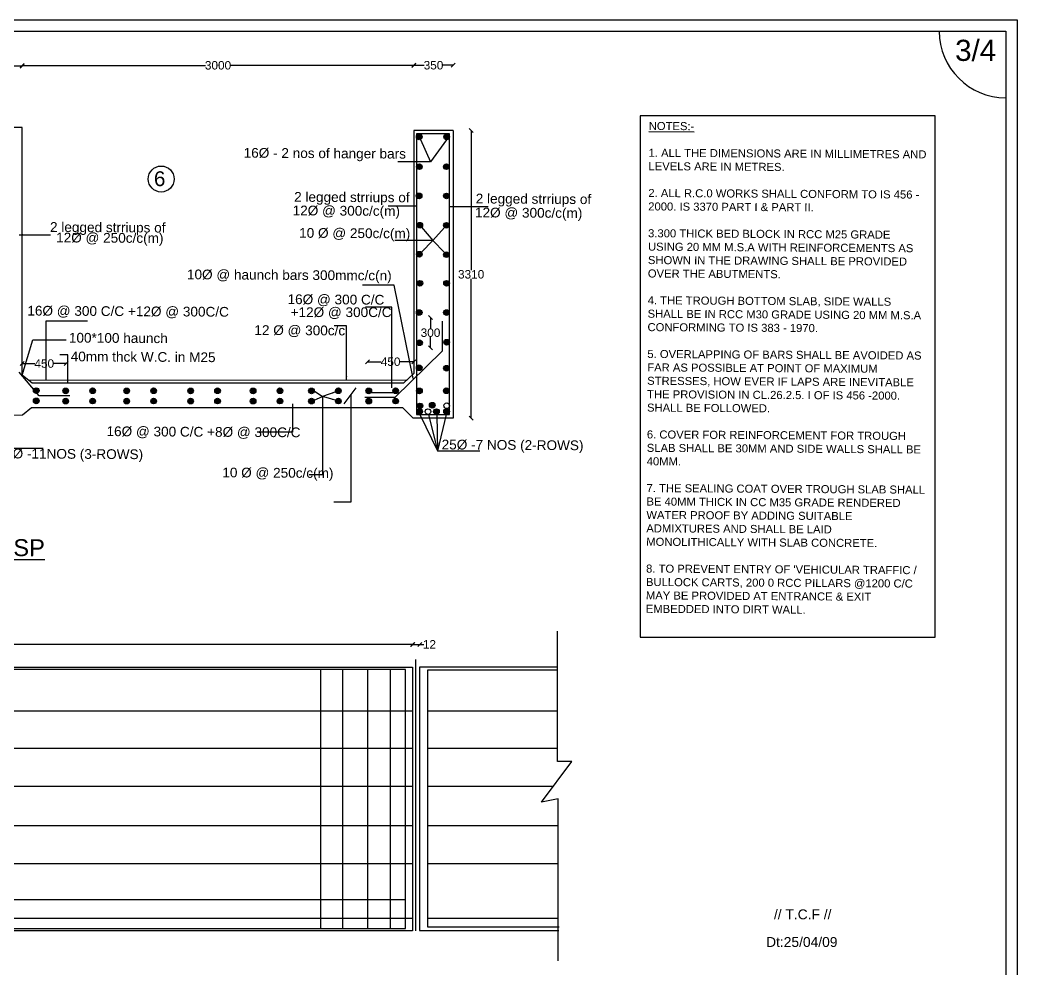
# Model space of a CAD drawing. Header units: millimetres. Extents: x 5124 to 6568637, y 2311 to 91879094.
# Drawn here: x 3503886 to 3527478, y 45942851 to 45965303 of the extents above; entities that cross this region are included whole.
import ezdxf

# ---------------------------------------------------------------- set-up
doc = ezdxf.new("R2010")
doc.units = ezdxf.units.MM
doc.header["$MEASUREMENT"] = 0
doc.layers.add('DIMENSION', color=7, linetype='Continuous')
doc.layers.add('DRAWING', color=7, linetype='Continuous')
doc.styles.get("Standard").update_dxf_attribs({"font": 'arial.ttf', "height": 200})
doc.dimstyles.get("Standard").update_dxf_attribs({"dimtxt": 200, "dimasz": 110, "dimexe": 0.18, "dimexo": 0.0625, "dimgap": 0.09, "dimtad": 0, "dimtih": 1, "dimtoh": 1, "dimdec": 0, "dimzin": 0, "dimdsep": 46, "dimtxsty": 'Standard', "dimblk": 'OBLIQUE', "dimcen": 0.09, "dimse1": 1, "dimse2": 1, "dimadec": 0, "dimazin": 0, "dimtfac": 1, "dimtdec": 0, "dimtofl": 0, "dimtmove": 0, "dimatfit": 3, "dimfxl": 1, "dimtolj": 1, "dimtzin": 0, "dimarcsym": 0})

# ---------------------------------------------------------------- blocks, each defined once
blk = doc.blocks.new('_Oblique')
at = {"color": 0, "linetype": 'ByBlock', "lineweight": -2}
blk.add_line((-0.5, -0.5), (0.5, 0.5), dxfattribs=at)
blk = doc.blocks.new('*D61')
at = {"layer": 'Defpoints', "color": 0}
for p in [(3503941, 45957186), (3504982, 45957174), (3504982, 45957174)]:
    blk.add_point(p, dxfattribs=at)
at = {"layer": 'DRAWING', "color": 0, "lineweight": -2}
for p, q in [((3503941, 45957174), (3504236, 45957174)), ((3504982, 45957174), (3504686, 45957174))]:
    blk.add_line(p, q, dxfattribs=at)
at = {"layer": 'DRAWING', "color": 0, "lineweight": -2, "xscale": 95, "yscale": 95, "zscale": 95, "rotation": 180}
blk.add_blockref('_Oblique', (3503941, 45957174), dxfattribs=at)
at = {"layer": 'DRAWING', "color": 0, "lineweight": -2, "xscale": 95, "yscale": 95, "zscale": 95}
blk.add_blockref('_Oblique', (3504982, 45957174), dxfattribs=at)
at = {"layer": 'DRAWING', "color": 0, "insert": (3504461, 45957174), "char_height": 200, "attachment_point": 5}
blk.add_mtext('\\A1;450', dxfattribs=at)
blk = doc.blocks.new('*D62')
at = {"layer": 'Defpoints', "color": 0}
for p in [(3512109, 45957217), (3512109, 45957217), (3513204, 45957230)]:
    blk.add_point(p, dxfattribs=at)
at = {"layer": 'DRAWING', "color": 0, "lineweight": -2}
for p, q in [((3512109, 45957217), (3512431, 45957217)), ((3513204, 45957217), (3512881, 45957217))]:
    blk.add_line(p, q, dxfattribs=at)
at = {"layer": 'DRAWING', "color": 0, "lineweight": -2, "xscale": 95, "yscale": 95, "zscale": 95, "rotation": 180}
blk.add_blockref('_Oblique', (3512109, 45957217), dxfattribs=at)
at = {"layer": 'DRAWING', "color": 0, "lineweight": -2, "xscale": 95, "yscale": 95, "zscale": 95}
blk.add_blockref('_Oblique', (3513204, 45957217), dxfattribs=at)
at = {"layer": 'DRAWING', "color": 0, "insert": (3512656, 45957217), "char_height": 200, "attachment_point": 5}
blk.add_mtext('\\A1;450', dxfattribs=at)
blk = doc.blocks.new('*D63')
at = {"layer": 'Defpoints', "color": 0}
for p in [(3513600, 45958264), (3513626, 45958264), (3513614, 45957543)]:
    blk.add_point(p, dxfattribs=at)
at = {"layer": 'DRAWING', "color": 0, "lineweight": -2}
for p, q in [((3513600, 45958264), (3513600, 45958006)), ((3513600, 45957543), (3513600, 45957801))]:
    blk.add_line(p, q, dxfattribs=at)
at = {"layer": 'DRAWING', "color": 0, "lineweight": -2, "xscale": 95, "yscale": 95, "zscale": 95}
for p, rotation in [((3513600, 45958264), 90), ((3513600, 45957543), 270)]:
    blk.add_blockref('_Oblique', p, dxfattribs=dict(at, rotation=rotation))
at = {"layer": 'DRAWING', "color": 0, "insert": (3513600, 45957904), "char_height": 200, "attachment_point": 5}
blk.add_mtext('\\A1;300', dxfattribs=at)
blk = doc.blocks.new('*D64')
at = {"layer": 'Defpoints', "color": 0}
for p in [(3503941, 45964207), (3502796, 45962755), (3503941, 45962755)]:
    blk.add_point(p, dxfattribs=at)
at = {"layer": 'DRAWING', "color": 0, "lineweight": -2}
for p, q in [((3502796, 45964207), (3503144, 45964207)), ((3503941, 45964207), (3503593, 45964207))]:
    blk.add_line(p, q, dxfattribs=at)
at = {"layer": 'DRAWING', "color": 0, "lineweight": -2, "xscale": 95, "yscale": 95, "zscale": 95, "rotation": 180}
blk.add_blockref('_Oblique', (3502796, 45964207), dxfattribs=at)
at = {"layer": 'DRAWING', "color": 0, "lineweight": -2, "xscale": 95, "yscale": 95, "zscale": 95}
blk.add_blockref('_Oblique', (3503941, 45964207), dxfattribs=at)
at = {"layer": 'DRAWING', "color": 0, "insert": (3503368, 45964207), "char_height": 200, "attachment_point": 5}
blk.add_mtext('\\A1;400', dxfattribs=at)
blk = doc.blocks.new('*D65')
at = {"layer": 'Defpoints', "color": 0}
for p in [(3503941, 45964207), (3513204, 45964229), (3513204, 45962685)]:
    blk.add_point(p, dxfattribs=at)
at = {"layer": 'DRAWING', "color": 0, "lineweight": -2}
for p, q in [((3503941, 45964229), (3508274, 45964229)), ((3513204, 45964229), (3508871, 45964229))]:
    blk.add_line(p, q, dxfattribs=at)
at = {"layer": 'DRAWING', "color": 0, "lineweight": -2, "xscale": 95, "yscale": 95, "zscale": 95, "rotation": 180}
blk.add_blockref('_Oblique', (3503941, 45964229), dxfattribs=at)
at = {"layer": 'DRAWING', "color": 0, "lineweight": -2, "xscale": 95, "yscale": 95, "zscale": 95}
blk.add_blockref('_Oblique', (3513204, 45964229), dxfattribs=at)
at = {"layer": 'DRAWING', "color": 0, "insert": (3508572, 45964229), "char_height": 200, "attachment_point": 5}
blk.add_mtext('\\A1;3000', dxfattribs=at)
blk = doc.blocks.new('*D66')
at = {"layer": 'Defpoints', "color": 0}
for p in [(3514138, 45964231), (3513204, 45962685), (3514138, 45962685)]:
    blk.add_point(p, dxfattribs=at)
at = {"layer": 'DRAWING', "color": 0, "lineweight": -2}
for p, q in [((3513204, 45964231), (3513450, 45964231)), ((3514138, 45964231), (3513892, 45964231))]:
    blk.add_line(p, q, dxfattribs=at)
at = {"layer": 'DRAWING', "color": 0, "lineweight": -2, "xscale": 95, "yscale": 95, "zscale": 95, "rotation": 180}
blk.add_blockref('_Oblique', (3513204, 45964231), dxfattribs=at)
at = {"layer": 'DRAWING', "color": 0, "lineweight": -2, "xscale": 95, "yscale": 95, "zscale": 95}
blk.add_blockref('_Oblique', (3514138, 45964231), dxfattribs=at)
at = {"layer": 'DRAWING', "color": 0, "insert": (3513671, 45964231), "char_height": 200, "attachment_point": 5}
blk.add_mtext('\\A1;350', dxfattribs=at)
blk = doc.blocks.new('*D67')
at = {"layer": 'Defpoints', "color": 0}
for p in [(3514138, 45962685), (3514561, 45962685), (3514138, 45955884)]:
    blk.add_point(p, dxfattribs=at)
at = {"layer": 'DRAWING', "color": 0, "lineweight": -2}
for p, q in [((3514561, 45962685), (3514561, 45959387)), ((3514561, 45955884), (3514561, 45959182))]:
    blk.add_line(p, q, dxfattribs=at)
at = {"layer": 'DRAWING', "color": 0, "lineweight": -2, "xscale": 95, "yscale": 95, "zscale": 95}
for p, rotation in [((3514561, 45962685), 90), ((3514561, 45955884), 270)]:
    blk.add_blockref('_Oblique', p, dxfattribs=dict(at, rotation=rotation))
at = {"layer": 'DRAWING', "color": 0, "insert": (3514561, 45959285), "char_height": 200, "attachment_point": 5}
blk.add_mtext('\\A1;3310', dxfattribs=at)
blk = doc.blocks.new('*D68')
at = {"layer": 'Defpoints', "color": 0}
for p in [(3513172, 45950532), (3478539, 45949992), (3513172, 45949992)]:
    blk.add_point(p, dxfattribs=at)
at = {"layer": 'DIMENSION', "color": 0, "lineweight": -2}
for p, q in [((3478539, 45950532), (3495489, 45950532)), ((3513172, 45950532), (3496223, 45950532))]:
    blk.add_line(p, q, dxfattribs=at)
at = {"layer": 'DIMENSION', "color": 0, "lineweight": -2, "xscale": 95, "yscale": 95, "zscale": 95, "rotation": 180}
blk.add_blockref('_Oblique', (3478539, 45950532), dxfattribs=at)
at = {"layer": 'DIMENSION', "color": 0, "lineweight": -2, "xscale": 95, "yscale": 95, "zscale": 95}
blk.add_blockref('_Oblique', (3513172, 45950532), dxfattribs=at)
at = {"layer": 'DIMENSION', "color": 0, "insert": (3495856, 45950532), "char_height": 200, "attachment_point": 5}
blk.add_mtext('\\A1;13188', dxfattribs=at)
blk = doc.blocks.new('*D69')
at = {"layer": 'Defpoints', "color": 0}
for p in [(3513347, 45950532), (3513180, 45950083), (3513347, 45950083)]:
    blk.add_point(p, dxfattribs=at)
at = {"layer": 'DIMENSION', "color": 0, "lineweight": -2}
for p, q in [((3513180, 45950532), (3513347, 45950532)), ((3513347, 45950532), (3513442, 45950532))]:
    blk.add_line(p, q, dxfattribs=at)
at = {"layer": 'DIMENSION', "color": 0, "lineweight": -2, "xscale": 95, "yscale": 95, "zscale": 95, "rotation": 180}
blk.add_blockref('_Oblique', (3513180, 45950532), dxfattribs=at)
at = {"layer": 'DIMENSION', "color": 0, "lineweight": -2, "xscale": 95, "yscale": 95, "zscale": 95}
blk.add_blockref('_Oblique', (3513347, 45950532), dxfattribs=at)
at = {"layer": 'DIMENSION', "color": 0, "insert": (3513575, 45950532), "char_height": 200, "attachment_point": 5}
blk.add_mtext('\\A1;12', dxfattribs=at)

msp = doc.modelspace()

# ---------------------------------------------------------------- hatches: boundary and pattern name
at = {"layer": 'DRAWING'}
h = msp.add_hatch(color=256, dxfattribs=at)
h.paths.add_polyline_path([(3513265.9, 45962536.2, -0.1836477), (3513282.9, 45962580.7), (3513383.1, 45962580.7, -0.1064012), (3513396.9, 45962556.2), (3513396.9, 45962516.2, -0.8591403)])
h.paths.add_polyline_path([(3513383.1, 45962580.7), (3513282.9, 45962580.7, -0.4491542)])
h = msp.add_hatch(color=256, dxfattribs=at)
h.paths.add_polyline_path([(3513914.1, 45962536.2, -0.1836477), (3513931, 45962580.7), (3514031.2, 45962580.7, -0.1064012), (3514045.1, 45962556.2), (3514045.1, 45962516.2, -0.8591403)])
h.paths.add_polyline_path([(3514031.2, 45962580.7), (3513931, 45962580.7, -0.4491542)])
h = msp.add_hatch(color=256, dxfattribs=at)
h.paths.add_polyline_path([(3513269.4, 45961831.4, -0.1836477), (3513286.3, 45961875.9), (3513386.5, 45961875.9, -0.1064012), (3513400.4, 45961851.4), (3513400.4, 45961811.4, -0.8591403)])
h.paths.add_polyline_path([(3513386.5, 45961875.9), (3513286.3, 45961875.9, -0.4491542)])
h = msp.add_hatch(color=256, dxfattribs=at)
h.paths.add_polyline_path([(3513907.4, 45961831.4, -0.1836477), (3513924.3, 45961875.9), (3514024.5, 45961875.9, -0.1064012), (3514038.4, 45961851.4), (3514038.4, 45961811.4, -0.8591403)])
h.paths.add_polyline_path([(3514024.5, 45961875.9), (3513924.3, 45961875.9, -0.4491542)])
h = msp.add_hatch(color=256, dxfattribs=at)
h.paths.add_polyline_path([(3513262.5, 45961142.1, -0.1836477), (3513279.4, 45961186.6), (3513379.6, 45961186.6, -0.1064012), (3513393.5, 45961162), (3513393.5, 45961122.1, -0.8591403)])
h.paths.add_polyline_path([(3513379.6, 45961186.6), (3513279.4, 45961186.6, -0.4491542)])
h = msp.add_hatch(color=256, dxfattribs=at)
h.paths.add_polyline_path([(3513910.7, 45961138.7, -0.1836477), (3513927.6, 45961183.2), (3514027.8, 45961183.2, -0.1064012), (3514041.7, 45961158.7), (3514041.7, 45961118.7, -0.8591403)])
h.paths.add_polyline_path([(3514027.8, 45961183.2), (3513927.6, 45961183.2, -0.4491542)])
h = msp.add_hatch(color=256, dxfattribs=at)
h.paths.add_polyline_path([(3513279.5, 45960448.2, -0.1836477), (3513296.4, 45960492.8), (3513396.6, 45960492.8, -0.1064012), (3513410.5, 45960468.2), (3513410.5, 45960428.3, -0.8591403)])
h.paths.add_polyline_path([(3513396.6, 45960492.8), (3513296.4, 45960492.8, -0.4491542)])
h = msp.add_hatch(color=256, dxfattribs=at)
h.paths.add_polyline_path([(3513910.7, 45960444.9, -0.1836477), (3513927.6, 45960489.4), (3514027.8, 45960489.4, -0.1064012), (3514041.7, 45960464.8), (3514041.7, 45960424.9, -0.8591403)])
h.paths.add_polyline_path([(3514027.8, 45960489.4), (3513927.6, 45960489.4, -0.4491542)])
h = msp.add_hatch(color=256, dxfattribs=at)
h.paths.add_polyline_path([(3513269.4, 45959760.4, -0.1836477), (3513286.3, 45959804.9), (3513386.5, 45959804.9, -0.1064012), (3513400.4, 45959780.3), (3513400.4, 45959740.4, -0.8591403)])
h.paths.add_polyline_path([(3513386.5, 45959804.9), (3513286.3, 45959804.9, -0.4491542)])
h = msp.add_hatch(color=256, dxfattribs=at)
h.paths.add_polyline_path([(3513910.7, 45959750.3, -0.1836477), (3513927.6, 45959794.8), (3514027.8, 45959794.8, -0.1064012), (3514041.7, 45959770.2), (3514041.7, 45959730.3, -0.8591403)])
h.paths.add_polyline_path([(3514027.8, 45959794.8), (3513927.6, 45959794.8, -0.4491542)])
h = msp.add_hatch(color=256, dxfattribs=at)
h.paths.add_polyline_path([(3513282, 45959073.5, -0.1836477), (3513299, 45959118.1), (3513399.1, 45959118.1, -0.1064012), (3513413, 45959093.5), (3513413, 45959053.6, -0.8591403)])
h.paths.add_polyline_path([(3513399.1, 45959118.1), (3513299, 45959118.1, -0.4491542)])
h = msp.add_hatch(color=256, dxfattribs=at)
h.paths.add_polyline_path([(3513913, 45959073.5, -0.1836477), (3513929.9, 45959118.1), (3514030.1, 45959118.1, -0.1064012), (3514044, 45959093.5), (3514044, 45959053.6, -0.8591403)])
h.paths.add_polyline_path([(3514030.1, 45959118.1), (3513929.9, 45959118.1, -0.4491542)])
h = msp.add_hatch(color=256, dxfattribs=at)
h.paths.add_polyline_path([(3513265.1, 45958381, -0.1836477), (3513282, 45958425.5), (3513382.2, 45958425.5, -0.1064012), (3513396.1, 45958400.9), (3513396.1, 45958361, -0.8591403)])
h.paths.add_polyline_path([(3513382.2, 45958425.5), (3513282, 45958425.5, -0.4491542)])
h = msp.add_hatch(color=256, dxfattribs=at)
h.paths.add_polyline_path([(3513910.8, 45958381, -0.1836477), (3513927.7, 45958425.5), (3514027.9, 45958425.5, -0.1064012), (3514041.8, 45958400.9), (3514041.8, 45958361, -0.8591403)])
h.paths.add_polyline_path([(3514027.9, 45958425.5), (3513927.7, 45958425.5, -0.4491542)])
h = msp.add_hatch(color=256, dxfattribs=at)
h.paths.add_polyline_path([(3513273.6, 45957667.1, -0.1836477), (3513290.6, 45957711.6), (3513390.7, 45957711.6, -0.1064012), (3513404.6, 45957687), (3513404.6, 45957647.1, -0.8591403)])
h.paths.add_polyline_path([(3513390.7, 45957711.6), (3513290.6, 45957711.6, -0.4491542)])
h = msp.add_hatch(color=256, dxfattribs=at)
h.paths.add_polyline_path([(3513915, 45957679.7, -0.1836477), (3513931.9, 45957724.3), (3514032.1, 45957724.3, -0.1064012), (3514045.9, 45957699.7), (3514045.9, 45957659.8, -0.8591403)])
h.paths.add_polyline_path([(3514032.1, 45957724.3), (3513931.9, 45957724.3, -0.4491542)])
h = msp.add_hatch(color=256, dxfattribs=at)
h.paths.add_polyline_path([(3513265.1, 45957075.7, -0.1836477), (3513282, 45957120.3), (3513382.2, 45957120.3, -0.1064012), (3513396.1, 45957095.7), (3513396.1, 45957055.8, -0.8591403)])
h.paths.add_polyline_path([(3513382.2, 45957120.3), (3513282, 45957120.3, -0.4491542)])
h = msp.add_hatch(color=256, dxfattribs=at)
h.paths.add_polyline_path([(3513910.7, 45957065.2, -0.1836477), (3513927.6, 45957109.8), (3514027.8, 45957109.8, -0.1064012), (3514041.7, 45957085.2), (3514041.7, 45957045.3, -0.8591403)])
h.paths.add_polyline_path([(3514027.8, 45957109.8), (3513927.6, 45957109.8, -0.4491542)])
h = msp.add_hatch(color=256, dxfattribs=at)
h.paths.add_polyline_path([(3504204.8, 45956534, -0.1836477), (3504221.7, 45956578.5), (3504321.9, 45956578.5, -0.1064012), (3504335.8, 45956553.9), (3504335.8, 45956514, -0.8591403)])
h.paths.add_polyline_path([(3504321.9, 45956578.5), (3504221.7, 45956578.5, -0.4491542)])
h = msp.add_hatch(color=256, dxfattribs=at)
h.paths.add_polyline_path([(3504901.9, 45956528.5, -0.1836477), (3504918.9, 45956573.1), (3505019.1, 45956573.1, -0.1064012), (3505032.9, 45956548.5), (3505032.9, 45956508.6, -0.8591403)])
h.paths.add_polyline_path([(3505019.1, 45956573.1), (3504918.9, 45956573.1, -0.4491542)])
h = msp.add_hatch(color=256, dxfattribs=at)
h.paths.add_polyline_path([(3505538.9, 45956531.2, -0.1836477), (3505555.8, 45956575.7), (3505656, 45956575.7, -0.1064012), (3505669.8, 45956551.1), (3505669.8, 45956511.2, -0.8591403)])
h.paths.add_polyline_path([(3505656, 45956575.7), (3505555.8, 45956575.7, -0.4491542)])
h = msp.add_hatch(color=256, dxfattribs=at)
h.paths.add_polyline_path([(3506344.7, 45956528.5, -0.1836477), (3506361.6, 45956573.1), (3506461.8, 45956573.1, -0.1064012), (3506475.7, 45956548.5), (3506475.7, 45956508.6, -0.8591403)])
h.paths.add_polyline_path([(3506461.8, 45956573.1), (3506361.6, 45956573.1, -0.4491542)])
h = msp.add_hatch(color=256, dxfattribs=at)
h.paths.add_polyline_path([(3506981.6, 45956531.2, -0.1836477), (3506998.5, 45956575.7), (3507098.7, 45956575.7, -0.1064012), (3507112.6, 45956551.1), (3507112.6, 45956511.2, -0.8591403)])
h.paths.add_polyline_path([(3507098.7, 45956575.7), (3506998.5, 45956575.7, -0.4491542)])
h = msp.add_hatch(color=256, dxfattribs=at)
h.paths.add_polyline_path([(3507857.6, 45956528.5, -0.1836477), (3507874.5, 45956573.1), (3507974.7, 45956573.1, -0.1064012), (3507988.6, 45956548.5), (3507988.6, 45956508.6, -0.8591403)])
h.paths.add_polyline_path([(3507974.7, 45956573.1), (3507874.5, 45956573.1, -0.4491542)])
h = msp.add_hatch(color=256, dxfattribs=at)
h.paths.add_polyline_path([(3508494.5, 45956531.2, -0.1836477), (3508511.5, 45956575.7), (3508611.6, 45956575.7, -0.1064012), (3508625.5, 45956551.1), (3508625.5, 45956511.2, -0.8591403)])
h.paths.add_polyline_path([(3508611.6, 45956575.7), (3508511.5, 45956575.7, -0.4491542)])
h = msp.add_hatch(color=256, dxfattribs=at)
h.paths.add_polyline_path([(3509334.5, 45956528.5, -0.1836477), (3509351.5, 45956573.1), (3509451.6, 45956573.1, -0.1064012), (3509465.5, 45956548.5), (3509465.5, 45956508.6, -0.8591403)])
h.paths.add_polyline_path([(3509451.6, 45956573.1), (3509351.5, 45956573.1, -0.4491542)])
h = msp.add_hatch(color=256, dxfattribs=at)
h.paths.add_polyline_path([(3509971.4, 45956531.2, -0.1836477), (3509988.4, 45956575.7), (3510088.6, 45956575.7, -0.1064012), (3510102.4, 45956551.1), (3510102.4, 45956511.2, -0.8591403)])
h.paths.add_polyline_path([(3510088.6, 45956575.7), (3509988.4, 45956575.7, -0.4491542)])
h = msp.add_hatch(color=256, dxfattribs=at)
h.paths.add_polyline_path([(3510716, 45956528.5, -0.1836477), (3510732.9, 45956573.1), (3510833.1, 45956573.1, -0.1064012), (3510847, 45956548.5), (3510847, 45956508.6, -0.8591403)])
h.paths.add_polyline_path([(3510833.1, 45956573.1), (3510732.9, 45956573.1, -0.4491542)])
h = msp.add_hatch(color=256, dxfattribs=at)
h.paths.add_polyline_path([(3511352.9, 45956531.2, -0.1836477), (3511369.9, 45956575.7), (3511470, 45956575.7, -0.1064012), (3511483.9, 45956551.1), (3511483.9, 45956511.2, -0.8591403)])
h.paths.add_polyline_path([(3511470, 45956575.7), (3511369.9, 45956575.7, -0.4491542)])
h = msp.add_hatch(color=256, dxfattribs=at)
h.paths.add_polyline_path([(3512071.2, 45956528.5, -0.1836477), (3512088.1, 45956573.1), (3512188.3, 45956573.1, -0.1064012), (3512202.2, 45956548.5), (3512202.2, 45956508.6, -0.8591403)])
h.paths.add_polyline_path([(3512188.3, 45956573.1), (3512088.1, 45956573.1, -0.4491542)])
h = msp.add_hatch(color=256, dxfattribs=at)
h.paths.add_polyline_path([(3512708.1, 45956531.2, -0.1836477), (3512725, 45956575.7), (3512825.2, 45956575.7, -0.1064012), (3512839.1, 45956551.1), (3512839.1, 45956511.2, -0.8591403)])
h.paths.add_polyline_path([(3512825.2, 45956575.7), (3512725, 45956575.7, -0.4491542)])
h = msp.add_hatch(color=256, dxfattribs=at)
h.paths.add_polyline_path([(3513270.2, 45956528.5, -0.1836477), (3513287.1, 45956573.1), (3513387.3, 45956573.1, -0.1064012), (3513401.2, 45956548.5), (3513401.2, 45956508.6, -0.8591403)])
h.paths.add_polyline_path([(3513387.3, 45956573.1), (3513287.1, 45956573.1, -0.4491542)])
h = msp.add_hatch(color=256, dxfattribs=at)
h.paths.add_polyline_path([(3513907.1, 45956531.2, -0.1836477), (3513924, 45956575.7), (3514024.2, 45956575.7, -0.1064012), (3514038.1, 45956551.1), (3514038.1, 45956511.2, -0.8591403)])
h.paths.add_polyline_path([(3514024.2, 45956575.7), (3513924, 45956575.7, -0.4491542)])
h = msp.add_hatch(color=256, dxfattribs=at)
h.paths.add_polyline_path([(3504204.8, 45956290.6, -0.1836477), (3504221.7, 45956335.1), (3504321.9, 45956335.1, -0.1064012), (3504335.8, 45956310.5), (3504335.8, 45956270.6, -0.8591403)])
h.paths.add_polyline_path([(3504321.9, 45956335.1), (3504221.7, 45956335.1, -0.4491542)])
h = msp.add_hatch(color=256, dxfattribs=at)
h.paths.add_polyline_path([(3504901.9, 45956285.1, -0.1836477), (3504918.9, 45956329.6), (3505019.1, 45956329.6, -0.1064012), (3505032.9, 45956305.1), (3505032.9, 45956265.2, -0.8591403)])
h.paths.add_polyline_path([(3505019.1, 45956329.6), (3504918.9, 45956329.6, -0.4491542)])
h = msp.add_hatch(color=256, dxfattribs=at)
h.paths.add_polyline_path([(3505538.9, 45956287.8, -0.1836477), (3505555.8, 45956332.3), (3505656, 45956332.3, -0.1064012), (3505669.8, 45956307.7), (3505669.8, 45956267.8, -0.8591403)])
h.paths.add_polyline_path([(3505656, 45956332.3), (3505555.8, 45956332.3, -0.4491542)])
h = msp.add_hatch(color=256, dxfattribs=at)
h.paths.add_polyline_path([(3506344.7, 45956285.1, -0.1836477), (3506361.6, 45956329.6), (3506461.8, 45956329.6, -0.1064012), (3506475.7, 45956305.1), (3506475.7, 45956265.2, -0.8591403)])
h.paths.add_polyline_path([(3506461.8, 45956329.6), (3506361.6, 45956329.6, -0.4491542)])
h = msp.add_hatch(color=256, dxfattribs=at)
h.paths.add_polyline_path([(3506981.6, 45956287.8, -0.1836477), (3506998.5, 45956332.3), (3507098.7, 45956332.3, -0.1064012), (3507112.6, 45956307.7), (3507112.6, 45956267.8, -0.8591403)])
h.paths.add_polyline_path([(3507098.7, 45956332.3), (3506998.5, 45956332.3, -0.4491542)])
h = msp.add_hatch(color=256, dxfattribs=at)
h.paths.add_polyline_path([(3507857.6, 45956285.1, -0.1836477), (3507874.5, 45956329.6), (3507974.7, 45956329.6, -0.1064012), (3507988.6, 45956305.1), (3507988.6, 45956265.2, -0.8591403)])
h.paths.add_polyline_path([(3507974.7, 45956329.6), (3507874.5, 45956329.6, -0.4491542)])
h = msp.add_hatch(color=256, dxfattribs=at)
h.paths.add_polyline_path([(3508494.5, 45956287.8, -0.1836477), (3508511.5, 45956332.3), (3508611.6, 45956332.3, -0.1064012), (3508625.5, 45956307.7), (3508625.5, 45956267.8, -0.8591403)])
h.paths.add_polyline_path([(3508611.6, 45956332.3), (3508511.5, 45956332.3, -0.4491542)])
h = msp.add_hatch(color=256, dxfattribs=at)
h.paths.add_polyline_path([(3509334.5, 45956285.1, -0.1836477), (3509351.5, 45956329.6), (3509451.6, 45956329.6, -0.1064012), (3509465.5, 45956305.1), (3509465.5, 45956265.2, -0.8591403)])
h.paths.add_polyline_path([(3509451.6, 45956329.6), (3509351.5, 45956329.6, -0.4491542)])
h = msp.add_hatch(color=256, dxfattribs=at)
h.paths.add_polyline_path([(3509971.4, 45956287.8, -0.1836477), (3509988.4, 45956332.3), (3510088.6, 45956332.3, -0.1064012), (3510102.4, 45956307.7), (3510102.4, 45956267.8, -0.8591403)])
h.paths.add_polyline_path([(3510088.6, 45956332.3), (3509988.4, 45956332.3, -0.4491542)])
h = msp.add_hatch(color=256, dxfattribs=at)
h.paths.add_polyline_path([(3510716, 45956285.1, -0.1836477), (3510732.9, 45956329.6), (3510833.1, 45956329.6, -0.1064012), (3510847, 45956305.1), (3510847, 45956265.2, -0.8591403)])
h.paths.add_polyline_path([(3510833.1, 45956329.6), (3510732.9, 45956329.6, -0.4491542)])
h = msp.add_hatch(color=256, dxfattribs=at)
h.paths.add_polyline_path([(3511352.9, 45956287.8, -0.1836477), (3511369.9, 45956332.3), (3511470, 45956332.3, -0.1064012), (3511483.9, 45956307.7), (3511483.9, 45956267.8, -0.8591403)])
h.paths.add_polyline_path([(3511470, 45956332.3), (3511369.9, 45956332.3, -0.4491542)])
h = msp.add_hatch(color=256, dxfattribs=at)
h.paths.add_polyline_path([(3512071.2, 45956285.1, -0.1836477), (3512088.1, 45956329.6), (3512188.3, 45956329.6, -0.1064012), (3512202.2, 45956305.1), (3512202.2, 45956265.2, -0.8591403)])
h.paths.add_polyline_path([(3512188.3, 45956329.6), (3512088.1, 45956329.6, -0.4491542)])
h = msp.add_hatch(color=256, dxfattribs=at)
h.paths.add_polyline_path([(3512708.1, 45956287.8, -0.1836477), (3512725, 45956332.3), (3512825.2, 45956332.3, -0.1064012), (3512839.1, 45956307.7), (3512839.1, 45956267.8, -0.8591403)])
h.paths.add_polyline_path([(3512825.2, 45956332.3), (3512725, 45956332.3, -0.4491542)])
for points in [[(3513350.2, 45956103.7, -0.0345592), (3513341, 45956104.3, 0.4142136), (3513274, 45956037.3, 0.3742964), (3513331.8, 45955970.9), (3513350.2, 45955970.9, 0.3742964), (3513408, 45956037.3, 0.3742964)], [(3513417.2, 45956170.7, 1), (3513283.2, 45956170.7, 0.3742964), (3513341, 45956104.3, -0.0345592), (3513350.2, 45956103.7, 0.4142136)], [(3513283.2, 45956170.7, 1), (3513417.2, 45956170.7, 1)], [(3513573.9, 45956189.4, 1), (3513707.9, 45956189.4, 1)], [(3513806.2, 45956037.3, 1), (3513672.2, 45956037.3, 0.3742964), (3513730, 45955970.9), (3513748.4, 45955970.9, 0.3742964)], [(3513971.1, 45955970.9), (3513989.6, 45955970.9, 0.3742964), (3514047.4, 45956037.3, 1), (3513913.3, 45956037.3, 0.3742964)]]:
    msp.add_hatch(color=256, dxfattribs=at).paths.add_polyline_path(points)
h = msp.add_hatch(color=256, dxfattribs=at)
h.paths.add_polyline_path([(3514047.4, 45956196.2, 0.8591403), (3513916.4, 45956176.2, 0.8591403), (3514047.4, 45956156.3)], flags=17)
h.paths.add_polyline_path([(3513916.4, 45956176.2, 1), (3514050.4, 45956176.2, 1)])

# ---------------------------------------------------------------- linework, layer by layer
msp.add_line((3503944.7, 45955952.3), (3502856.5, 45955946.4), dxfattribs=at)
for points in [[(3476387, 45965303.3), (3527477.9, 45965303.3), (3527477.9, 45931337.3), (3476387, 45931337.3)], [(3476654.2, 45965036.2), (3527210.8, 45965036.2), (3527210.8, 45931604.5), (3476654.2, 45931604.5)], [(3525542.3, 45963031.9), (3518561.9, 45963031.9), (3518561.9, 45950704.2), (3525542.3, 45950704.2)], [(3514047.4, 45962608.3), (3513268.6, 45962608.3), (3513268.6, 45955970.9), (3514047.4, 45955970.9)], [(3478539.1, 45949991.7), (3513172.5, 45949991.7), (3513172.5, 45943753.9), (3478539.1, 45943753.9)]]:
    msp.add_lwpolyline(points, close=True, dxfattribs=at)
for points in [[(3503940.8, 45962755.1), (3502796.1, 45962755.1), (3502796.1, 45957020.7), (3502555, 45956762.7), (3493636.3, 45956800.1)], [(3503940.8, 45956902.6), (3503940.8, 45962755.1)], [(3514138.2, 45962685.3), (3514138.2, 45955884.1), (3513188.1, 45955884.1), (3512944.7, 45956126.8), (3504161, 45956126.8)], [(3514138.2, 45962685.3), (3513203.7, 45962685.3), (3513203.7, 45956936), (3512958, 45956709.6), (3504176, 45956709.6)], [(3513872.9, 45958176.8), (3513872.9, 45957471.6), (3512759.5, 45956373.3), (3512044.5, 45956373.3)], [(3504188.8, 45957732.3), (3504978, 45957732.3)], [(3505064.2, 45956408.4), (3504337.7, 45956408.4), (3503865.6, 45956969)], [(3504176, 45956709.6), (3503940.8, 45956902.6)], [(3513035.3, 45956780.8), (3504093.5, 45956777.3)], [(3511833.6, 45956601), (3511550.4, 45956220.8)], [(3512764.3, 45956483.3), (3512066.4, 45956483.3)], [(3504161, 45956126.8), (3503944.7, 45955952.3)], [(3510333, 45955549.4), (3509494.7, 45955549.4)], [(3516620.4, 45943041.9), (3516620.4, 45946879.9), (3516226.6, 45946796.4), (3516942.6, 45947761.9), (3516608.5, 45947761.9), (3516608.5, 45950846.2)], [(3513247.5, 45950172.3), (3513247.5, 45943753.6)], [(3478737.9, 45949881.7), (3478737.9, 45943834.5), (3478737.9, 45943808), (3513011, 45943808), (3513011, 45949937.5), (3478737.9, 45949937.5), (3478737.9, 45949881.7)], [(3511000.5, 45949937.5), (3511000.5, 45943808)], [(3511520.5, 45949937.5), (3511520.5, 45943808)], [(3512106.5, 45949937.5), (3512106.5, 45943808)], [(3512649, 45949937.5), (3512649, 45943808)], [(3516609.5, 45949991.7), (3513338.9, 45949991.7), (3513338.9, 45943759.9), (3516633.1, 45943759.9)], [(3516585.8, 45949919.8), (3513532.2, 45949919.8), (3513532.2, 45943853.3), (3516647.2, 45943853.3)], [(3513172.5, 45948949), (3478737.9, 45948949)], [(3516608.5, 45948949), (3513532.2, 45948949)], [(3513172.5, 45948068.5), (3478737.9, 45948068.5)], [(3516608.5, 45948068.5), (3513532.2, 45948068.5)], [(3513172.5, 45947172), (3478737.9, 45947172)], [(3516505.1, 45947172), (3513532.2, 45947172)], [(3513172.5, 45946237), (3478737.9, 45946237)], [(3516620.4, 45946237), (3513532.2, 45946237)], [(3513172.5, 45945339.5), (3478737.9, 45945339.5)], [(3516620.4, 45945339.5), (3513532.2, 45945339.5)], [(3513011, 45944486), (3478737.9, 45944486)], [(3513172.5, 45944044.5), (3478737.9, 45944044.5)], [(3516620.4, 45944044.5), (3513532.2, 45944044.5)]]:
    msp.add_lwpolyline(points, dxfattribs=at)
for centre, radius in [((3513333, 45962536.2), 67), ((3513981.1, 45962536.2), 67), ((3507228.3, 45961540.2), 307.1), ((3513336.4, 45961831.4), 67), ((3513974.4, 45961831.4), 67), ((3513329.5, 45961142.1), 67), ((3513977.7, 45961138.7), 67), ((3513346.5, 45960448.2), 67), ((3513977.7, 45960444.9), 67), ((3513336.4, 45959760.4), 67), ((3513977.7, 45959750.3), 67), ((3513349.1, 45959073.5), 67), ((3513980, 45959073.5), 67), ((3513332.1, 45958381), 67), ((3513977.8, 45958381), 67), ((3513340.6, 45957667.1), 67), ((3513982, 45957679.7), 67), ((3513332.1, 45957075.7), 67), ((3513977.7, 45957065.2), 67), ((3504271.8, 45956534), 67), ((3504969, 45956528.5), 67), ((3505605.9, 45956531.2), 67), ((3506411.7, 45956528.5), 67), ((3507048.6, 45956531.2), 67), ((3507924.6, 45956528.5), 67), ((3508561.5, 45956531.2), 67), ((3509401.5, 45956528.5), 67), ((3510038.5, 45956531.2), 67), ((3510783, 45956528.5), 67), ((3511420, 45956531.2), 67), ((3512138.2, 45956528.5), 67), ((3512775.1, 45956531.2), 67), ((3513337.2, 45956528.5), 67), ((3513974.1, 45956531.2), 67), ((3504271.8, 45956290.6), 67), ((3504969, 45956285.1), 67), ((3505605.9, 45956287.8), 67), ((3506411.7, 45956285.1), 67), ((3507048.6, 45956287.8), 67), ((3507924.6, 45956285.1), 67), ((3508561.5, 45956287.8), 67), ((3509401.5, 45956285.1), 67), ((3510038.5, 45956287.8), 67), ((3510783, 45956285.1), 67), ((3511420, 45956287.8), 67), ((3512138.2, 45956285.1), 67), ((3512775.1, 45956287.8), 67), ((3513341, 45956037.3), 67), ((3513350.2, 45956170.7), 67), ((3513540.1, 45956037.3), 67), ((3513640.9, 45956189.4), 67), ((3513739.2, 45956037.3), 67), ((3513980.4, 45956037.3), 67), ((3513983.4, 45956176.2), 67)]:
    msp.add_circle(centre, radius, dxfattribs=at)
msp.add_arc((3527210.8, 45965036.2), 1573.6, 180, 270, dxfattribs=at)

# ---------------------------------------------------------------- texts
at = {"layer": 'DIMENSION', "insert": (3510289.5, 45958504.9), "char_height": 230, "width": 2476.446, "attachment_point": 1}
msp.add_mtext('+12Ø @ 300C/C', dxfattribs=at)
at = {"layer": 'DRAWING'}
for s, height, p in [('3/4', 500, (3526012.9, 45964334.2)), ('// T.C.F //', 233.833, (3521725.4, 45944028.2)), ('Dt:25/04/09', 233.833, (3521540.2, 45943373.7))]:
    msp.add_text(s, height=height, dxfattribs=at).set_placement(p)
for s, height, rotation, p in [('16Ø - 2 nos of hanger bars', 230, 359.65712, (3509178.2, 45962046.1)), ('6', 350, 0.34288, (3507056.7, 45961371.5)), ('2 legged strriups of ', 230, 359.65712, (3510372, 45961004)), ('2 legged strriups of ', 230, 359.65712, (3514668.9, 45960963.4)), ('12Ø @ 300c/c(m)', 230, 359.65712, (3510337.2, 45960682.5)), ('12Ø @ 300c/c(m)', 230, 359.65712, (3514651.8, 45960634.7)), ('2 legged strriups of ', 230, 359.65712, (3504596.7, 45960290.1)), ('10 Ø @ 250c/c(m)', 230, 359.65712, (3510491.3, 45960152.2)), ('12Ø @ 250c/c(m)', 230, 359.65712, (3504741.3, 45960042.2)), ('10Ø @ haunch bars 300mmc/c(n) ', 230, 359.65712, (3507836.8, 45959169.9)), ('16Ø @ 300 C/C ', 230, 359.65712, (3510217.3, 45958582.3)), ('16Ø @ 300 C/C +12Ø @ 300C/C', 230, 359.65712, (3504060.5, 45958311.5)), ('12 Ø @ 300c/c ', 230, 359.65712, (3509432.5, 45957852.9)), ('100*100 haunch', 230, 359.65712, (3505043, 45957671.4)), ('40mm thck W.C. in M25', 230, 359.65712, (3505086.1, 45957228.6)), ('16Ø @ 300 C/C +8Ø @ 300C/C', 230, 359.65712, (3505933.9, 45955458.7)), ('25Ø -7 NOS (2-ROWS)', 230, 359.65712, (3513862.9, 45955144.6)), ('25Ø -11NOS (3-ROWS)', 230, 359.65712, (3503354.7, 45954933.3)), ('10 Ø @ 250c/c(m)', 230, 359.65712, (3508673.8, 45954483.9)), ('%%UREINFORCEMENT DETAILS FOR TROUGH OF SP', 400, 359.65712, (3491373.7, 45952694.4))]:
    msp.add_text(s, height=height, rotation=rotation, dxfattribs=at).set_placement(p)
at = {"layer": 'DRAWING', "insert": (3518763.7, 45962891.9), "char_height": 190.3526, "width": 6589.386, "attachment_point": 1, "rotation": 359.65712}
msp.add_mtext("{\\LNOTES:- }\\P\\P1. ALL THE DIMENSIONS ARE IN MILLIMETRES AND LEVELS ARE IN METRES. \\P\\P2. ALL R.C.0 WORKS SHALL CONFORM TO IS 456 - 2000. IS 3370 PART I & PART II. \\P\\P3.300 THICK BED BLOCK IN RCC M25 GRADE USING 20 MM M.S.A WITH REINFORCEMENTS AS SHOWN IN THE DRAWING SHALL BE PROVIDED OVER THE ABUTMENTS. \\P\\P4. THE TROUGH BOTTOM SLAB, SIDE WALLS SHALL BE IN RCC M30 GRADE USING 20 MM M.S.A CONFORMING TO IS 383 - 1970. \\P\\P5. OVERLAPPING OF BARS SHALL BE AVOIDED AS FAR AS POSSIBLE AT POINT OF MAXIMUM STRESSES, HOW EVER IF LAPS ARE INEVITABLE THE PROVISION IN CL.26.2.5. I OF IS 456 -2000. SHALL BE FOLLOWED. \\P\\P6. COVER FOR REINFORCEMENT FOR TROUGH SLAB SHALL BE 30MM AND SIDE WALLS SHALL BE 40MM. \\P\\P7. THE SEALING COAT OVER TROUGH SLAB SHALL BE 40MM THICK IN CC M35 GRADE RENDERED WATER PROOF BY ADDING SUITABLE ADMIXTURES AND SHALL BE LAID MONOLITHICALLY WITH SLAB CONCRETE. \\P\\P8. TO PREVENT ENTRY OF 'VEHICULAR TRAFFIC / BULLOCK CARTS, 200 0 RCC PILLARS @1200 C/C MAY BE PROVIDED AT ENTRANCE & EXIT EMBEDDED INTO DIRT WALL. ", dxfattribs=at)

# ---------------------------------------------------------------- dimensions: what is measured, and where the dimension line sits
at = {"layer": 'DIMENSION'}
for base, p1, p2, text, picture, middle in [((3513172.5, 45950532.3), (3478539.1, 45949991.7), (3513172.5, 45949991.7), '13188', '*D68', (3495855.8, 45950532.3)), ((3513346.7, 45950531.8), (3513180.3, 45950082.9), (3513346.7, 45950082.9), '12', '*D69', (3513574.6, 45950531.8))]:
    dim = msp.add_linear_dim(base=base, p1=p1, p2=p2, text=text, dimstyle='Standard', override={"dimasz": 95, "dimfxl": 2000, "dimarcsym": 1}, dxfattribs=at)
    dim.commit()
    dim.dimension.update_dxf_attribs({"geometry": picture, "text_midpoint": middle})
at = {"layer": 'DRAWING'}
for base, p1, p2, text, picture, middle in [((3503940.8, 45964206.5), (3502796.1, 45962755.1), (3503940.8, 45962755.1), '400', '*D64', (3503368.5, 45964206.5)), ((3513203.7, 45964229.1), (3503940.8, 45964206.5), (3513203.7, 45962685.3), '3000', '*D65', (3508572.2, 45964229.1)), ((3514138.2, 45964230.9), (3513203.7, 45962685.3), (3514138.2, 45962685.3), '350', '*D66', (3513671, 45964230.9)), ((3504981.5, 45957174.1), (3503940.8, 45957186.2), (3504981.5, 45957174.1), '450', '*D61', (3504461.2, 45957174.1)), ((3512108.6, 45957217.2), (3513203.7, 45957229.8), (3512108.6, 45957217.3), '450', '*D62', (3512656.1, 45957217.2))]:
    dim = msp.add_linear_dim(base=base, p1=p1, p2=p2, text=text, dimstyle='Standard', override={"dimasz": 95, "dimfxl": 2000, "dimarcsym": 1}, dxfattribs=at)
    dim.commit()
    dim.dimension.update_dxf_attribs({"geometry": picture, "text_midpoint": middle})
for base, p1, p2, text, picture, middle in [((3514561.4, 45962685.3), (3514138.2, 45955884.1), (3514138.2, 45962685.3), '3310', '*D67', (3514561.4, 45959284.7)), ((3513600.1, 45958264.1), (3513613.9, 45957543), (3513625.5, 45958264.1), '300', '*D63', (3513600.1, 45957903.6))]:
    dim = msp.add_linear_dim(base=base, p1=p1, p2=p2, angle=90, text=text, dimstyle='Standard', override={"dimasz": 95, "dimfxl": 2000, "dimarcsym": 1}, dxfattribs=at)
    dim.commit()
    dim.dimension.update_dxf_attribs({"geometry": picture, "text_midpoint": middle})

# ---------------------------------------------------------------- leaders
for points in [[(3513360.8, 45962475.3), (3513601.5, 45961949.2)], [(3513981.1, 45962469.2), (3513601.5, 45961949.2)], [(3513601.5, 45961949.2), (3512824.1, 45961949.2)], [(3513268.6, 45960899.4), (3512594.8, 45960899.4)], [(3514047.4, 45960893.7), (3514964.4, 45960893.7)], [(3513390.3, 45960397.5), (3513656.7, 45960089.1)], [(3513931, 45960390.5), (3513656.7, 45960089.1)], [(3503865.6, 45960222.3), (3504606.1, 45960222.3)], [(3513656.7, 45960089.1), (3512752.3, 45960089.1)], [(3513389.7, 45959813.2), (3513656.7, 45960089.1)], [(3513931.6, 45959798.9), (3513656.7, 45960089.1)], [(3513189.9, 45956817.3), (3512743.4, 45959029.9), (3511994.1, 45959029.9)], [(3512682.4, 45956601), (3512682.4, 45958505.7), (3512064.3, 45958505.7)], [(3504506.4, 45956777.5), (3504506.4, 45958183.5), (3505484.3, 45958183.5)], [(3511615.8, 45956780.3), (3511615.8, 45958067), (3511321.4, 45958067)], [(3503940.8, 45956902.6), (3504188.8, 45957732.3)], [(3505018.5, 45956733.7), (3505018.5, 45957380.9), (3504832.4, 45957380.9)], [(3511045.1, 45956394.9), (3511045.1, 45954538.9), (3510732.5, 45954538.9)], [(3510844.9, 45956311), (3511045.1, 45956394.9)], [(3510850.1, 45956528.5), (3511045.1, 45956394.9)], [(3511359.2, 45956502.8), (3511045.1, 45956394.9)], [(3511355.5, 45956306.2), (3511045.1, 45956394.9)], [(3511714.4, 45956441), (3511714.4, 45953893), (3511311, 45953893)], [(3510333, 45956220.8), (3510333, 45955549.4)], [(3503018.6, 45956033.2), (3503430.9, 45955174), (3504434.1, 45955174)], [(3513350.2, 45955970.9), (3513762.5, 45955111.7), (3514765.7, 45955111.7)], [(3513555.8, 45955972.1), (3513762.5, 45955111.7)], [(3513748.4, 45955970.9), (3513762.5, 45955111.7)], [(3513971.1, 45955970.9), (3513762.5, 45955111.7)]]:
    msp.add_leader(points, dimstyle='Standard', override={"dimasz": 95, "dimgap": 0.09, "dimtad": 0, "dimfxl": 2000, "dimarcsym": 1}, dxfattribs=at)

doc.saveas('drawing.dxf')
